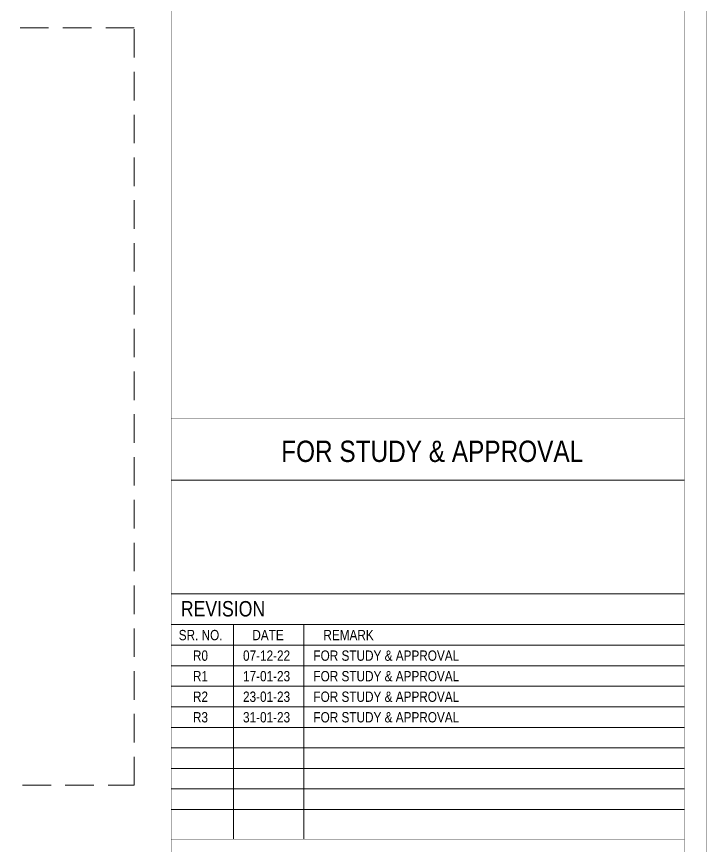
# Model space of a CAD drawing. Header units: millimetres. Extents: x 1112055 to 3390982, y -148532 to 766891.
# Drawn here: x 3344604 to 3359959, y 341737 to 360202 of the extents above; entities that cross this region are included whole.
import ezdxf

# ---------------------------------------------------------------- set-up
doc = ezdxf.new("R2010")
doc.units = ezdxf.units.MM
doc.linetypes.add('Hidden', pattern=[9.525, 6.35, -3.175])
for name, color, linetype, lineweight in [('B P.C.C', 251, 'Continuous', 0), ('B TITLE BLOCK', 250, 'Continuous', 0), ('tb text', 7, 'Continuous', 13)]:
    doc.layers.add(name, color=color, linetype=linetype, lineweight=lineweight)
doc.layers.add('FORMAT TEXT', color=7, linetype='Continuous')
doc.styles.add('SWINC', font='swissc.ttf')

msp = doc.modelspace()

# ---------------------------------------------------------------- linework, layer by layer
at = {"layer": 'B P.C.C', "color": 250, "linetype": 'Hidden', "lineweight": 0, "ltscale": 100}
msp.add_lwpolyline([(3347222.2, 359951.8), (3212337.9, 359951.8), (3212337.9, 343096.8), (3347222.2, 343096.8)], close=True, dxfattribs=at)
at = {"layer": 'B TITLE BLOCK', "color": 250, "lineweight": 0}
for p, q in [((3359473.4, 349886), (3348043.2, 349886)), ((3359473.4, 347358.1), (3348043.2, 347358.1)), ((3359473.4, 347358.1), (3348043.2, 347358.1)), ((3359473.4, 346672.3), (3348043.2, 346672.3)), ((3349433.5, 346672.3), (3349433.5, 341895.5)), ((3351000.4, 346672.3), (3351000.4, 341895.5)), ((3359473.4, 346215.1), (3348043.2, 346215.1)), ((3359473.4, 345757.9), (3348043.2, 345757.9)), ((3359473.4, 345300.7), (3348043.2, 345300.7)), ((3359473.4, 344843.5), (3348043.2, 344843.5)), ((3359473.4, 344386.2), (3348043.2, 344386.2)), ((3359473.4, 343929), (3348043.2, 343929)), ((3359473.4, 343471.8), (3348043.2, 343471.8)), ((3359473.4, 343014.6), (3348043.2, 343014.6)), ((3359473.4, 342557.4), (3348043.2, 342557.4))]:
    msp.add_line(p, q, dxfattribs=at)
at = {"layer": 'B TITLE BLOCK', "color": 1, "const_width": 10.8}
msp.add_lwpolyline([(3359954.1, 376187.5), (3359954.1, 310041.1), (3211357.2, 310041.1), (3211357.2, 376187.5)], close=True, dxfattribs=at)
at = {"layer": 'B TITLE BLOCK', "color": 250, "lineweight": 0}
for points, const_width in [([(3359473.4, 375706.8), (3359473.4, 310521.8), (3211837.9, 310521.8), (3211837.9, 375706.8)], 10.8), ([(3348043.2, 310521.8), (3359473.4, 310521.8), (3359473.4, 375706.8), (3348043.2, 375706.8)], 9.53), ([(3359473.4, 351257.7), (3348043.2, 351257.7), (3348043.2, 341895.5), (3359473.4, 341895.5)], 9.53), ([(3359473.4, 347358.1), (3348043.2, 347358.1), (3348043.2, 341895.5), (3359473.4, 341895.5)], 9.53)]:
    msp.add_lwpolyline(points, close=True, dxfattribs=dict(at, const_width=const_width))

# ---------------------------------------------------------------- texts
at = {"layer": 'FORMAT TEXT', "style": 'SWINC'}
msp.add_text('REVISION', height=342.91, dxfattribs=at).set_placement((3348259.7, 346853.7))
at = {"layer": 'FORMAT TEXT', "lineweight": 15, "style": 'SWINC'}
for s, p in [('SR. NO.', (3348213.2, 346325.3)), ('DATE', (3349851.9, 346325.3)), ('REMARK', (3351433.4, 346325.3))]:
    msp.add_text(s, height=228.61, dxfattribs=at).set_placement(p)
at = {"layer": 'FORMAT TEXT', "color": 252, "lineweight": 15, "style": 'SWINC'}
for s, height, p in [('R0', 228.61, (3348529.9, 345868.1)), ('07-12-22', 228.61, (3349644.6, 345868.1)), ('FOR STUDY & APPROVAL', 228.605, (3351211.5, 345868.1)), ('R1', 228.61, (3348529.9, 345410.9)), ('17-01-23', 228.61, (3349644.6, 345410.9)), ('FOR STUDY & APPROVAL', 228.605, (3351211.5, 345410.9)), ('R2', 228.61, (3348529.9, 344953.7)), ('23-01-23', 228.61, (3349644.6, 344953.7)), ('FOR STUDY & APPROVAL', 228.605, (3351211.5, 344953.7)), ('R3', 228.61, (3348529.9, 344496.4)), ('31-01-23', 228.61, (3349644.6, 344496.4)), ('FOR STUDY & APPROVAL', 228.605, (3351211.5, 344496.4))]:
    msp.add_text(s, height=height, dxfattribs=at).set_placement(p)
at = {"layer": 'tb text', "style": 'SWINC'}
msp.add_text('FOR STUDY & APPROVAL', height=473.754, dxfattribs=at).set_placement((3350493.7, 350291.8))

doc.saveas('drawing.dxf')
